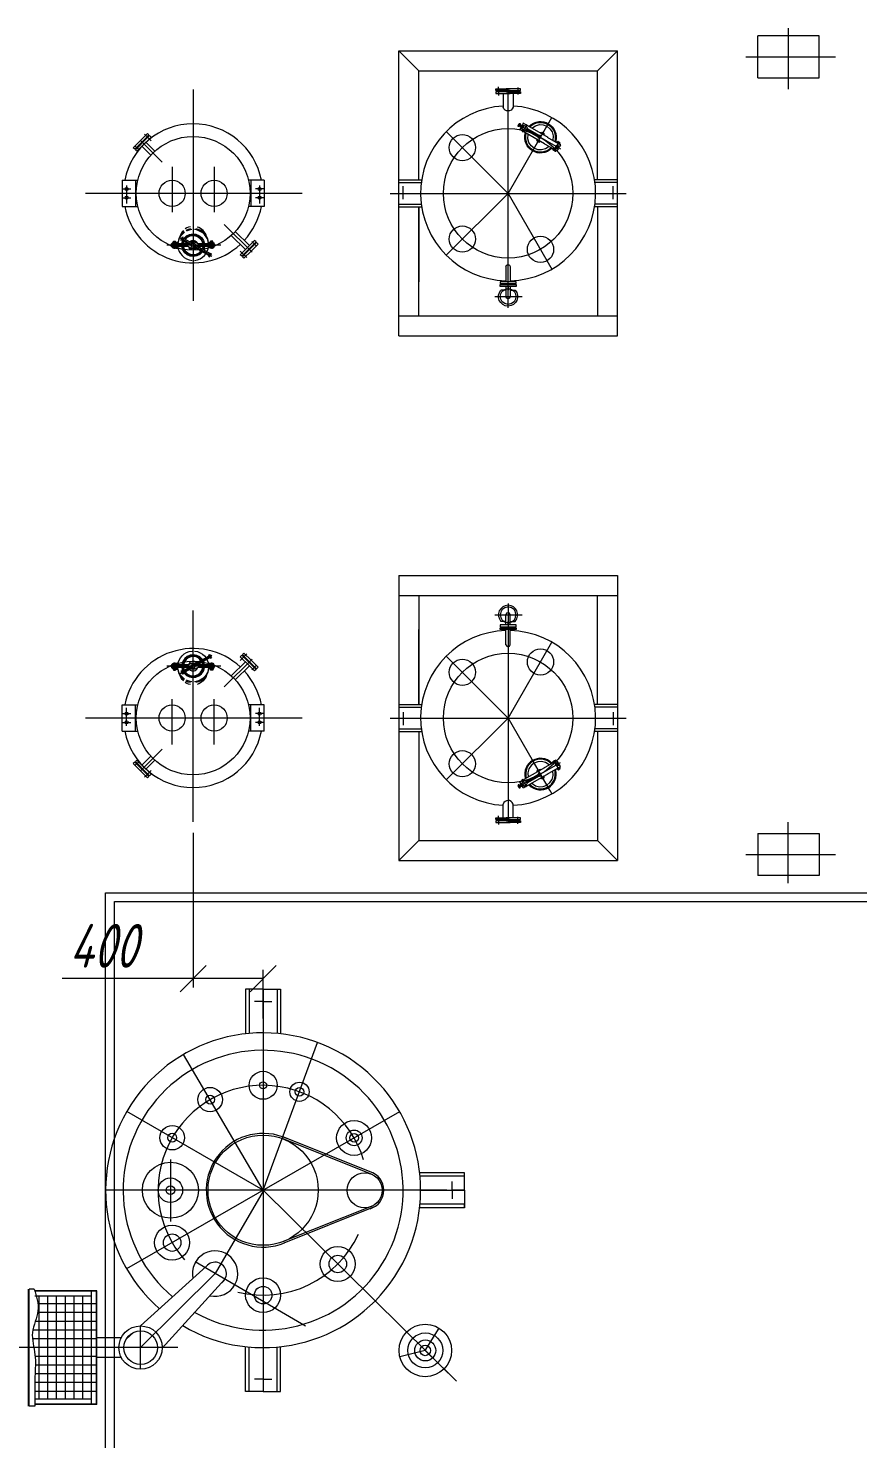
# Model space of a CAD drawing. Header units: millimetres. Extents: x 1337 to 8186, y 1899 to 5236.
# Drawn here: x 7106.7 to 7180.6, y 2590.3 to 2716.1 of the extents above; entities that cross this region are included whole.
import ezdxf

# ---------------------------------------------------------------- set-up
doc = ezdxf.new("R2010")
doc.units = ezdxf.units.MM
doc.layers.add('Линия связи (Вновь)', color=3, linetype='Continuous', lineweight=60)
doc.layers.add('Строительный', color=251, linetype='Continuous', lineweight=13)
doc.styles.add('Simplex', font='simplex.shx', dxfattribs={"width": 0.7, "oblique": 15})

# ---------------------------------------------------------------- blocks, each defined once
blk = doc.blocks.new('A$C049F4C0A')
at = {"layer": 'Строительный', "ltscale": 100}
for p, q in [((358.452, 261.469), (358.452, 263.869)), ((361.952, 263.869), (358.452, 263.869)), ((360.177, 264.31), (360.177, 260.826)), ((361.952, 261.469), (361.952, 263.869)), ((337.927, 246.719), (337.927, 263.019)), ((337.927, 263.019), (350.427, 263.019)), ((337.927, 263.019), (339.077, 261.869)), ((349.277, 261.869), (350.427, 263.019)), ((350.427, 246.719), (350.427, 263.019)), ((357.764, 262.669), (362.89, 262.669)), ((339.077, 255.644), (339.077, 261.869)), ((339.077, 261.869), (349.277, 261.869)), ((349.277, 255.644), (349.277, 261.869)), ((358.452, 261.469), (361.952, 261.469)), ((326.177, 260.805), (326.177, 248.725)), ((343.476, 260.752), (343.476, 260.85)), ((343.476, 260.85), (344.288, 260.85)), ((344.177, 260.752), (343.476, 260.752)), ((344.177, 260.67), (343.476, 260.67)), ((343.476, 260.67), (343.476, 260.572)), ((343.476, 260.572), (344.054, 260.572)), ((343.476, 260.572), (344.288, 260.572)), ((343.627, 260.653), (343.627, 260.961)), ((343.627, 260.768), (343.627, 260.461)), ((343.696, 260.752), (343.725, 260.72)), ((343.696, 260.67), (343.725, 260.702)), ((343.725, 260.72), (344.269, 260.72)), ((343.725, 260.72), (343.725, 260.702)), ((344.627, 260.702), (343.725, 260.702)), ((343.891, 260.572), (343.891, 259.788)), ((344.876, 260.85), (344.064, 260.85)), ((344.876, 260.572), (344.064, 260.572)), ((344.627, 260.72), (344.083, 260.72)), ((344.177, 248.419), (344.177, 260.869)), ((344.177, 260.752), (344.876, 260.752)), ((344.177, 260.67), (344.876, 260.67)), ((344.876, 260.572), (344.298, 260.572)), ((344.461, 260.572), (344.461, 259.788)), ((344.656, 260.752), (344.627, 260.72)), ((344.627, 260.72), (344.627, 260.702)), ((344.656, 260.67), (344.627, 260.702)), ((344.727, 260.923), (344.727, 260.513)), ((344.876, 260.752), (344.876, 260.85)), ((344.876, 260.67), (344.876, 260.572)), ((344.177, 259.581), (344.177, 259.579)), ((344.177, 254.869), (346.677, 259.199)), ((346.567, 259.007), (345.54, 257.231)), ((323.162, 257.884), (323.569, 258.291)), ((323.394, 258.253), (323.772, 257.875)), ((323.448, 258.001), (323.653, 258.206)), ((323.54, 258.022), (323.689, 258.171)), ((323.653, 258.206), (323.569, 258.291)), ((323.689, 258.171), (323.774, 258.086)), ((344.177, 254.869), (340.642, 258.405)), ((344.739, 258.718), (344.743, 258.733)), ((344.743, 258.703), (344.739, 258.718)), ((344.743, 258.733), (344.814, 258.854)), ((344.754, 258.693), (344.743, 258.703)), ((344.754, 258.808), (347.175, 257.411)), ((344.77, 258.689), (344.754, 258.693)), ((344.785, 258.693), (344.77, 258.689)), ((344.796, 258.703), (344.785, 258.693)), ((344.865, 258.825), (344.796, 258.703)), ((344.806, 258.72), (344.98, 258.62)), ((344.98, 258.62), (344.806, 258.72)), ((344.814, 258.854), (344.825, 258.867)), ((344.825, 258.867), (344.839, 258.871)), ((344.839, 258.871), (344.854, 258.867)), ((344.9, 258.62), (344.844, 258.526)), ((346.259, 257.708), (344.844, 258.526)), ((344.854, 258.867), (344.865, 258.854)), ((344.856, 258.808), (345.03, 258.708)), ((344.865, 258.854), (344.869, 258.839)), ((344.869, 258.839), (344.865, 258.825)), ((344.9, 258.62), (344.98, 258.574)), ((345.241, 258.812), (344.982, 258.365)), ((345.044, 258.873), (344.99, 258.777)), ((344.99, 258.777), (345.069, 258.731)), ((346.458, 258.055), (345.044, 258.873)), ((345.565, 258.283), (345.205, 258.49)), ((345.205, 258.49), (345.914, 258.08)), ((345.256, 258.576), (345.965, 258.168)), ((345.904, 258.064), (345.975, 258.185)), ((345.956, 258.034), (346.025, 258.156)), ((346.025, 258.156), (345.956, 258.034)), ((345.975, 258.185), (345.985, 258.195)), ((345.985, 258.195), (346, 258.2)), ((346, 258.2), (346.015, 258.195)), ((346.015, 258.195), (346.025, 258.185)), ((346.029, 258.327), (346.019, 258.31)), ((346.025, 258.185), (346.029, 258.17)), ((346.029, 258.17), (346.025, 258.156)), ((346.029, 258.327), (346.034, 258.335)), ((346.245, 258.202), (346.029, 258.327)), ((346.096, 258.3), (346.034, 258.335)), ((346.034, 258.335), (346.249, 258.21)), ((346.107, 258.352), (346.082, 258.308)), ((346.119, 258.354), (346.107, 258.352)), ((346.107, 258.352), (346.228, 258.281)), ((346.117, 258.31), (346.186, 258.271)), ((346.119, 258.354), (346.224, 258.296)), ((346.119, 258.308), (346.126, 258.312)), ((346.119, 258.302), (346.119, 258.308)), ((346.124, 258.296), (346.119, 258.302)), ((346.17, 258.269), (346.124, 258.296)), ((346.126, 258.312), (346.134, 258.312)), ((346.134, 258.312), (346.18, 258.285)), ((346.178, 258.266), (346.17, 258.269)), ((346.184, 258.273), (346.178, 258.266)), ((346.18, 258.285), (346.184, 258.279)), ((346.184, 258.279), (346.184, 258.273)), ((346.203, 258.237), (346.228, 258.281)), ((346.228, 258.281), (346.224, 258.296)), ((346.249, 258.21), (346.234, 258.185)), ((323.162, 257.884), (322.755, 257.478)), ((322.84, 257.393), (322.755, 257.478)), ((323.448, 258.001), (322.84, 257.393)), ((322.852, 257.593), (323.11, 257.335)), ((323.537, 258.019), (322.876, 257.357)), ((322.876, 257.357), (322.96, 257.272)), ((323.254, 257.566), (322.96, 257.272)), ((323.47, 257.98), (323.028, 257.538)), ((323.028, 257.509), (323.028, 257.538)), ((323.067, 257.577), (323.045, 257.598)), ((323.162, 257.884), (324.399, 256.647)), ((323.254, 257.566), (323.774, 258.086)), ((323.769, 257.051), (323.254, 257.566)), ((323.47, 257.98), (323.448, 258.001)), ((323.47, 257.98), (323.508, 258.018)), ((323.995, 257.278), (323.48, 257.792)), ((323.537, 258.019), (323.508, 258.018)), ((323.537, 258.019), (323.54, 258.022)), ((345.808, 257.946), (345.818, 257.963)), ((346.025, 257.821), (345.808, 257.946)), ((345.816, 257.907), (345.831, 257.934)), ((345.881, 257.869), (345.816, 257.907)), ((345.816, 257.907), (345.988, 257.806)), ((345.818, 257.894), (345.816, 257.907)), ((345.818, 257.894), (345.975, 257.804)), ((345.9, 258.049), (345.904, 258.064)), ((345.904, 258.034), (345.9, 258.049)), ((345.914, 258.022), (345.904, 258.034)), ((345.931, 258.02), (345.914, 258.022)), ((345.946, 258.022), (345.931, 258.02)), ((345.956, 258.034), (345.946, 258.022)), ((345.975, 257.804), (345.988, 257.806)), ((345.988, 257.806), (346.004, 257.834)), ((346.025, 257.821), (346.036, 257.838)), ((346.207, 257.737), (346.966, 257.3)), ((346.408, 258.084), (347.165, 257.647)), ((346.717, 257.422), (346.728, 257.438)), ((346.935, 257.296), (346.717, 257.422)), ((346.74, 257.409), (346.724, 257.382)), ((346.897, 257.281), (346.724, 257.382)), ((346.724, 257.382), (346.728, 257.369)), ((346.728, 257.369), (346.885, 257.279)), ((347.094, 257.823), (346.793, 257.298)), ((346.887, 257.484), (346.968, 257.622)), ((346.958, 257.606), (346.887, 257.484)), ((347.027, 257.405), (346.887, 257.484)), ((347.035, 257.422), (346.897, 257.501)), ((346.897, 257.281), (346.912, 257.309)), ((346.937, 257.802), (346.929, 257.783)), ((346.935, 257.296), (346.945, 257.313)), ((346.943, 257.81), (346.937, 257.802)), ((347.155, 257.677), (346.937, 257.802)), ((347.159, 257.685), (346.943, 257.81)), ((346.952, 257.593), (346.958, 257.606)), ((347.096, 257.526), (346.958, 257.606)), ((346.962, 257.614), (347.058, 257.56)), ((346.966, 257.461), (346.962, 257.453)), ((347.027, 257.405), (346.966, 257.3)), ((347.106, 257.543), (346.968, 257.622)), ((346.987, 257.438), (346.983, 257.43)), ((347.016, 257.825), (346.991, 257.783)), ((347.029, 257.829), (347.016, 257.825)), ((347.016, 257.825), (347.136, 257.756)), ((347.025, 257.785), (347.096, 257.746)), ((347.031, 257.574), (347.027, 257.566)), ((347.029, 257.829), (347.134, 257.771)), ((347.029, 257.783), (347.035, 257.788)), ((347.029, 257.775), (347.029, 257.783)), ((347.033, 257.771), (347.029, 257.775)), ((347.079, 257.744), (347.033, 257.771)), ((347.035, 257.788), (347.044, 257.788)), ((347.096, 257.526), (347.035, 257.422)), ((347.044, 257.788), (347.09, 257.76)), ((347.058, 257.56), (347.063, 257.568)), ((347.088, 257.742), (347.079, 257.744)), ((347.094, 257.746), (347.088, 257.742)), ((347.09, 257.76), (347.094, 257.754)), ((347.094, 257.754), (347.094, 257.746)), ((347.165, 257.647), (347.106, 257.543)), ((347.113, 257.712), (347.136, 257.756)), ((347.136, 257.756), (347.134, 257.771)), ((347.144, 257.66), (347.159, 257.685)), ((347.155, 257.677), (347.144, 257.66)), ((346.885, 257.279), (346.897, 257.281)), ((324.977, 256.385), (324.977, 253.783)), ((327.377, 256.385), (327.377, 253.783)), ((332.417, 254.869), (320.035, 254.869)), ((322.127, 255.619), (323.015, 255.619)), ((322.127, 255.619), (322.127, 254.119)), ((322.127, 255.119), (322.617, 255.119)), ((322.377, 255.319), (322.377, 254.282)), ((322.884, 255.619), (322.884, 254.119)), ((330.227, 255.619), (329.339, 255.619)), ((329.47, 255.619), (329.47, 254.119)), ((330.227, 255.119), (329.737, 255.119)), ((329.977, 255.319), (329.977, 254.282)), ((330.227, 255.619), (330.227, 254.119)), ((337.427, 254.869), (350.927, 254.869)), ((337.927, 254.094), (337.927, 255.644)), ((337.927, 255.644), (339.237, 255.644)), ((337.927, 255.494), (339.237, 255.494)), ((338.177, 254.543), (338.177, 255.284)), ((344.177, 254.869), (340.642, 251.334)), ((344.177, 254.869), (346.677, 250.539)), ((350.427, 255.644), (349.117, 255.644)), ((350.427, 255.494), (349.117, 255.494)), ((350.177, 254.543), (350.177, 255.284)), ((350.427, 254.094), (350.427, 255.644)), ((322.127, 254.619), (322.617, 254.619)), ((322.127, 254.119), (323.015, 254.119)), ((330.227, 254.119), (329.339, 254.119)), ((330.227, 254.619), (329.737, 254.619)), ((337.927, 254.244), (339.237, 254.244)), ((337.927, 254.094), (339.237, 254.094)), ((339.077, 247.869), (339.077, 254.094)), ((339.077, 254.094), (339.077, 249.81)), ((350.427, 254.244), (349.117, 254.244)), ((350.427, 254.094), (349.117, 254.094)), ((349.277, 254.094), (349.277, 247.869)), ((325.45, 252.491), (325.414, 252.391)), ((325.495, 252.582), (325.45, 252.491)), ((325.556, 252.665), (325.495, 252.582)), ((325.627, 252.744), (325.556, 252.665)), ((325.815, 252.888), (325.721, 252.832)), ((325.897, 252.81), (325.766, 252.753)), ((325.897, 252.748), (325.795, 252.708)), ((325.912, 252.929), (325.815, 252.888)), ((326.031, 252.843), (325.897, 252.81)), ((326.004, 252.777), (325.897, 252.748)), ((326.019, 252.958), (325.912, 252.929)), ((326.112, 252.794), (326.004, 252.777)), ((329.546, 251.5), (327.955, 253.091)), ((328.359, 252.461), (329.166, 251.654)), ((328.585, 252.687), (329.392, 251.881)), ((327.769, 251.905), (324.668, 251.905)), ((324.89, 251.907), (325.18, 251.904)), ((325.919, 251.975), (324.933, 251.974)), ((324.936, 251.835), (324.935, 251.977)), ((325.887, 251.836), (324.936, 251.835)), ((324.979, 251.786), (324.947, 251.834)), ((324.95, 251.974), (324.976, 252.02)), ((327.498, 251.904), (324.972, 251.906)), ((324.976, 252.02), (325.012, 252.053)), ((325.024, 251.749), (324.979, 251.786)), ((325.24, 252.034), (324.991, 252.034)), ((325.24, 251.776), (324.991, 251.776)), ((325.012, 252.053), (325.057, 252.078)), ((325.219, 252.052), (325.017, 252.055)), ((325.017, 252.055), (325.019, 252.033)), ((325.025, 251.777), (325.026, 251.744)), ((325.026, 251.744), (325.206, 251.747)), ((325.073, 251.73), (325.034, 251.744)), ((325.058, 252.053), (325.059, 252.135)), ((325.059, 252.135), (325.178, 252.133)), ((325.164, 252.094), (325.068, 252.093)), ((325.117, 251.726), (325.073, 251.73)), ((325.114, 251.702), (325.114, 252.138)), ((325.157, 251.732), (325.117, 251.726)), ((325.197, 251.747), (325.157, 251.732)), ((325.176, 251.736), (325.312, 251.735)), ((325.179, 252.054), (325.178, 252.133)), ((325.18, 252.075), (325.223, 252.05)), ((325.18, 252.075), (325.313, 252.075)), ((325.206, 251.747), (325.207, 251.775)), ((325.249, 251.785), (325.207, 251.75)), ((325.22, 252.035), (325.219, 252.052)), ((325.223, 252.05), (325.257, 252.018)), ((325.281, 251.836), (325.249, 251.785)), ((325.257, 252.018), (325.282, 251.973)), ((325.437, 252.333), (327.25, 251.284)), ((325.47, 252.197), (325.571, 252.37)), ((325.523, 252.168), (325.47, 252.197)), ((325.523, 252.168), (325.624, 252.341)), ((325.528, 251.975), (325.547, 252.078)), ((325.542, 252.201), (326.05, 251.91)), ((325.547, 252.078), (325.585, 252.177)), ((325.624, 252.341), (325.571, 252.37)), ((325.579, 251.976), (325.6, 252.066)), ((325.6, 252.066), (325.628, 252.153)), ((326.11, 252.011), (325.603, 252.305)), ((325.624, 251.976), (325.64, 252.055)), ((325.64, 252.055), (325.667, 252.13)), ((325.887, 251.836), (326.081, 251.725)), ((326.078, 252.084), (326.029, 252.061)), ((326.281, 252.084), (326.078, 252.084)), ((326.081, 251.725), (326.28, 251.724)), ((326.24, 251.8), (326.316, 251.757)), ((326.28, 251.724), (326.324, 251.749)), ((326.471, 251.975), (326.281, 252.084)), ((327.145, 251.416), (326.3, 251.901)), ((326.316, 251.757), (327.084, 251.311)), ((326.445, 251.821), (326.469, 251.835)), ((327.117, 251.836), (326.469, 251.835)), ((327.116, 251.978), (326.471, 251.975)), ((326.71, 251.756), (326.683, 251.681)), ((326.726, 251.836), (326.71, 251.756)), ((326.754, 251.744), (326.723, 251.659)), ((326.772, 251.835), (326.754, 251.744)), ((326.803, 251.733), (326.769, 251.633)), ((326.822, 251.836), (326.803, 251.733)), ((327.146, 251.756), (327.042, 251.755)), ((327.178, 252.057), (327.045, 252.056)), ((327.116, 251.799), (327.092, 251.835)), ((327.095, 251.975), (327.116, 252.011)), ((327.116, 251.978), (327.356, 251.974)), ((327.12, 251.772), (327.117, 252.031)), ((327.117, 252.031), (327.358, 252.031)), ((327.117, 251.836), (327.358, 251.836)), ((327.118, 251.856), (327.359, 251.856)), ((327.119, 251.956), (327.356, 251.957)), ((327.356, 251.77), (327.12, 251.772)), ((327.137, 252.03), (327.138, 252.051)), ((327.138, 252.051), (327.339, 252.053)), ((327.148, 251.743), (327.144, 251.769)), ((327.327, 251.742), (327.148, 251.743)), ((327.296, 252.131), (327.176, 252.132)), ((327.176, 252.132), (327.177, 252.053)), ((327.285, 252.09), (327.191, 252.092)), ((327.237, 252.146), (327.237, 251.701)), ((327.296, 252.051), (327.296, 252.131)), ((327.328, 251.771), (327.327, 251.742)), ((327.339, 252.053), (327.337, 252.032)), ((327.358, 252.031), (327.356, 251.77)), ((327.356, 252.011), (327.385, 251.973)), ((327.383, 251.837), (327.357, 251.799)), ((327.395, 251.881), (327.383, 251.837)), ((327.385, 251.973), (327.396, 251.926)), ((327.396, 251.926), (327.395, 251.881)), ((329.392, 251.881), (328.872, 251.361)), ((329.109, 251.428), (329.77, 252.089)), ((329.176, 251.467), (329.618, 251.909)), ((329.197, 251.446), (329.805, 252.054)), ((329.392, 251.881), (329.685, 252.174)), ((329.484, 251.562), (329.89, 251.969)), ((329.793, 251.854), (329.536, 252.112)), ((329.579, 251.87), (329.6, 251.849)), ((329.618, 251.937), (329.618, 251.909)), ((329.77, 252.089), (329.685, 252.174)), ((329.805, 252.054), (329.89, 251.969)), ((327.063, 251.275), (327.165, 251.448)), ((327.063, 251.275), (327.116, 251.246)), ((327.116, 251.246), (327.218, 251.419)), ((327.165, 251.448), (327.218, 251.419)), ((328.957, 251.276), (328.872, 251.361)), ((329.252, 251.193), (328.873, 251.572)), ((329.105, 251.424), (328.957, 251.276)), ((329.197, 251.446), (328.992, 251.241)), ((328.992, 251.241), (329.077, 251.156)), ((329.484, 251.562), (329.077, 251.156)), ((329.109, 251.428), (329.105, 251.424)), ((329.109, 251.428), (329.137, 251.428)), ((329.176, 251.467), (329.137, 251.428)), ((329.176, 251.467), (329.197, 251.446)), ((344.177, 251.167), (344.177, 251.215)), ((344.177, 248.317), (344.177, 250.866)), ((344.052, 250.678), (344.052, 249.81)), ((344.3, 250.678), (344.3, 249.81)), ((344.627, 249.81), (343.725, 249.81)), ((343.725, 249.81), (343.725, 249.709)), ((343.725, 249.709), (344.627, 249.709)), ((343.725, 249.55), (343.725, 249.651)), ((343.725, 249.651), (344.627, 249.651)), ((344.627, 249.55), (343.725, 249.55)), ((344.052, 249.341), (343.769, 249.341)), ((343.905, 249.709), (343.926, 249.691)), ((343.905, 249.651), (343.926, 249.67)), ((343.926, 249.67), (343.926, 249.691)), ((344.426, 249.691), (343.926, 249.691)), ((344.426, 249.67), (343.926, 249.67)), ((344.3, 249.81), (344.052, 249.81)), ((344.052, 249.534), (344.052, 249.55)), ((344.052, 249.55), (344.052, 249.538)), ((344.3, 249.55), (344.052, 249.55)), ((344.052, 249.55), (344.052, 248.969)), ((344.177, 249.521), (344.177, 249.341)), ((344.3, 249.534), (344.3, 249.55)), ((344.3, 249.55), (344.3, 249.538)), ((344.3, 249.55), (344.3, 248.969)), ((344.3, 249.341), (344.583, 249.341)), ((344.447, 249.709), (344.426, 249.691)), ((344.426, 249.67), (344.426, 249.691)), ((344.447, 249.651), (344.426, 249.67)), ((344.627, 249.709), (344.627, 249.81)), ((344.627, 249.651), (344.627, 249.55)), ((343.412, 248.969), (344.97, 248.969)), ((337.927, 247.869), (350.427, 247.869)), ((337.927, 246.719), (350.427, 246.719)), ((337.927, 233.019), (337.927, 216.719)), ((337.927, 233.019), (350.427, 233.019)), ((350.427, 233.019), (350.427, 216.719)), ((337.927, 231.869), (350.427, 231.869)), ((339.077, 231.869), (339.077, 225.644)), ((349.277, 225.644), (349.277, 231.869)), ((326.177, 218.933), (326.177, 231.013)), ((343.412, 230.769), (344.97, 230.769)), ((344.052, 230.188), (344.052, 230.769)), ((344.177, 231.422), (344.177, 228.872)), ((344.177, 231.319), (344.177, 218.869)), ((344.3, 230.188), (344.3, 230.769)), ((339.077, 225.644), (339.077, 229.928)), ((344.627, 230.188), (343.725, 230.188)), ((343.725, 230.188), (343.725, 230.087)), ((343.725, 230.087), (344.627, 230.087)), ((343.725, 229.928), (343.725, 230.029)), ((343.725, 230.029), (344.627, 230.029)), ((344.627, 229.928), (343.725, 229.928)), ((344.052, 230.397), (343.769, 230.397)), ((343.905, 230.087), (343.926, 230.068)), ((343.905, 230.029), (343.926, 230.048)), ((344.426, 230.068), (343.926, 230.068)), ((343.926, 230.068), (343.926, 230.048)), ((344.426, 230.048), (343.926, 230.048)), ((344.052, 230.204), (344.052, 230.188)), ((344.052, 230.188), (344.052, 230.2)), ((344.3, 230.188), (344.052, 230.188)), ((344.052, 229.06), (344.052, 229.928)), ((344.3, 229.928), (344.052, 229.928)), ((344.177, 230.217), (344.177, 230.397)), ((344.3, 230.397), (344.583, 230.397)), ((344.3, 230.204), (344.3, 230.188)), ((344.3, 230.188), (344.3, 230.2)), ((344.3, 229.06), (344.3, 229.928)), ((344.447, 230.087), (344.426, 230.068)), ((344.426, 230.068), (344.426, 230.048)), ((344.447, 230.029), (344.426, 230.048)), ((344.627, 230.087), (344.627, 230.188)), ((344.627, 230.029), (344.627, 229.928)), ((344.177, 224.869), (346.677, 229.199)), ((325.437, 227.406), (327.25, 228.454)), ((327.145, 228.322), (326.3, 227.837)), ((326.316, 227.981), (327.084, 228.427)), ((327.063, 228.463), (327.116, 228.492)), ((327.063, 228.463), (327.165, 228.29)), ((327.116, 228.492), (327.218, 228.319)), ((327.165, 228.29), (327.218, 228.319)), ((328.957, 228.462), (328.872, 228.377)), ((329.392, 227.858), (328.872, 228.377)), ((329.252, 228.545), (328.873, 228.166)), ((329.105, 228.314), (328.957, 228.462)), ((328.992, 228.497), (329.077, 228.582)), ((329.197, 228.292), (328.992, 228.497)), ((329.484, 228.176), (329.077, 228.582)), ((329.109, 228.31), (329.105, 228.314)), ((329.109, 228.31), (329.137, 228.31)), ((329.109, 228.31), (329.77, 227.649)), ((329.176, 228.271), (329.137, 228.31)), ((329.176, 228.271), (329.197, 228.292)), ((329.176, 228.271), (329.618, 227.829)), ((329.197, 228.292), (329.805, 227.684)), ((344.177, 224.869), (340.642, 228.405)), ((344.177, 228.571), (344.177, 228.523)), ((327.769, 227.833), (324.668, 227.833)), ((324.89, 227.832), (325.18, 227.834)), ((325.919, 227.763), (324.933, 227.765)), ((324.936, 227.903), (324.935, 227.761)), ((325.887, 227.902), (324.936, 227.903)), ((324.979, 227.952), (324.947, 227.904)), ((324.95, 227.764), (324.976, 227.718)), ((327.498, 227.834), (324.972, 227.833)), ((324.976, 227.718), (325.012, 227.685)), ((325.024, 227.99), (324.979, 227.952)), ((325.24, 227.962), (324.991, 227.962)), ((325.24, 227.704), (324.991, 227.704)), ((325.012, 227.685), (325.057, 227.66)), ((325.017, 227.683), (325.019, 227.705)), ((325.219, 227.686), (325.017, 227.683)), ((325.025, 227.961), (325.026, 227.995)), ((325.026, 227.995), (325.206, 227.991)), ((325.073, 228.008), (325.034, 227.994)), ((325.058, 227.685), (325.059, 227.603)), ((325.059, 227.603), (325.178, 227.605)), ((325.164, 227.644), (325.068, 227.645)), ((325.117, 228.012), (325.073, 228.008)), ((325.114, 228.036), (325.114, 227.6)), ((325.157, 228.006), (325.117, 228.012)), ((325.197, 227.992), (325.157, 228.006)), ((325.176, 228.002), (325.312, 228.004)), ((325.179, 227.684), (325.178, 227.605)), ((325.18, 227.664), (325.223, 227.688)), ((325.18, 227.664), (325.313, 227.663)), ((325.206, 227.991), (325.207, 227.963)), ((325.249, 227.953), (325.207, 227.988)), ((325.22, 227.703), (325.219, 227.686)), ((325.223, 227.688), (325.257, 227.72)), ((325.281, 227.902), (325.249, 227.953)), ((325.257, 227.72), (325.282, 227.765)), ((325.523, 227.57), (325.47, 227.541)), ((325.47, 227.541), (325.571, 227.368)), ((325.523, 227.57), (325.624, 227.397)), ((325.528, 227.764), (325.547, 227.66)), ((325.542, 227.537), (326.05, 227.828)), ((325.547, 227.66), (325.585, 227.562)), ((325.579, 227.762), (325.6, 227.672)), ((325.6, 227.672), (325.628, 227.586)), ((326.11, 227.727), (325.603, 227.433)), ((325.624, 227.763), (325.64, 227.683)), ((325.64, 227.683), (325.667, 227.608)), ((325.887, 227.902), (326.081, 228.013)), ((326.078, 227.654), (326.029, 227.677)), ((326.281, 227.654), (326.078, 227.654)), ((326.081, 228.013), (326.28, 228.014)), ((326.24, 227.938), (326.316, 227.981)), ((326.28, 228.014), (326.324, 227.989)), ((326.471, 227.763), (326.281, 227.654)), ((326.445, 227.917), (326.469, 227.903)), ((327.117, 227.902), (326.469, 227.903)), ((327.116, 227.761), (326.471, 227.763)), ((326.71, 227.982), (326.683, 228.057)), ((326.726, 227.903), (326.71, 227.982)), ((326.754, 227.995), (326.723, 228.08)), ((326.772, 227.903), (326.754, 227.995)), ((326.803, 228.005), (326.769, 228.105)), ((326.822, 227.902), (326.803, 228.005)), ((327.146, 227.982), (327.042, 227.983)), ((327.178, 227.681), (327.045, 227.682)), ((327.116, 227.939), (327.092, 227.903)), ((327.095, 227.763), (327.116, 227.727)), ((327.116, 227.761), (327.356, 227.764)), ((327.12, 227.966), (327.117, 227.707)), ((327.117, 227.902), (327.358, 227.902)), ((327.117, 227.707), (327.358, 227.707)), ((327.118, 227.882), (327.359, 227.882)), ((327.119, 227.782), (327.356, 227.781)), ((327.356, 227.968), (327.12, 227.966)), ((327.137, 227.708), (327.138, 227.688)), ((327.138, 227.688), (327.339, 227.685)), ((327.148, 227.996), (327.144, 227.969)), ((327.327, 227.996), (327.148, 227.996)), ((327.176, 227.606), (327.177, 227.685)), ((327.296, 227.607), (327.176, 227.606)), ((327.285, 227.648), (327.191, 227.646)), ((327.237, 227.592), (327.237, 228.037)), ((327.296, 227.687), (327.296, 227.607)), ((327.328, 227.967), (327.327, 227.996)), ((327.339, 227.685), (327.337, 227.706)), ((327.358, 227.707), (327.356, 227.968)), ((327.356, 227.727), (327.385, 227.765)), ((327.383, 227.902), (327.357, 227.939)), ((327.395, 227.857), (327.383, 227.902)), ((327.385, 227.765), (327.396, 227.812)), ((327.396, 227.812), (327.395, 227.857)), ((329.546, 228.238), (327.955, 226.647)), ((328.359, 227.278), (329.166, 228.084)), ((328.585, 227.051), (329.392, 227.858)), ((329.392, 227.858), (329.685, 227.564)), ((329.484, 228.176), (329.89, 227.769)), ((329.793, 227.884), (329.536, 227.627)), ((329.579, 227.868), (329.6, 227.889)), ((329.618, 227.801), (329.618, 227.829)), ((329.77, 227.649), (329.685, 227.564)), ((329.805, 227.684), (329.89, 227.769)), ((325.45, 227.247), (325.414, 227.347)), ((325.495, 227.156), (325.45, 227.247)), ((325.556, 227.073), (325.495, 227.156)), ((325.627, 226.994), (325.556, 227.073)), ((325.624, 227.397), (325.571, 227.368)), ((325.815, 226.85), (325.721, 226.906)), ((325.897, 226.928), (325.766, 226.985)), ((325.897, 226.99), (325.795, 227.03)), ((325.912, 226.809), (325.815, 226.85)), ((326.004, 226.961), (325.897, 226.99)), ((326.031, 226.895), (325.897, 226.928)), ((326.019, 226.78), (325.912, 226.809)), ((326.112, 226.944), (326.004, 226.961)), ((324.977, 223.353), (324.977, 225.955)), ((327.377, 223.353), (327.377, 225.955)), ((322.127, 225.619), (323.015, 225.619)), ((322.127, 224.119), (322.127, 225.619)), ((322.127, 225.119), (322.617, 225.119)), ((322.377, 224.419), (322.377, 225.456)), ((322.884, 224.119), (322.884, 225.619)), ((330.227, 225.619), (329.339, 225.619)), ((329.47, 224.119), (329.47, 225.619)), ((330.227, 225.119), (329.737, 225.119)), ((329.977, 224.419), (329.977, 225.456)), ((330.227, 224.119), (330.227, 225.619)), ((337.927, 225.644), (337.927, 224.094)), ((337.927, 225.644), (339.237, 225.644)), ((337.927, 225.494), (339.237, 225.494)), ((338.177, 225.195), (338.177, 224.454)), ((350.427, 225.644), (349.117, 225.644)), ((350.427, 225.494), (349.117, 225.494)), ((350.177, 225.195), (350.177, 224.454)), ((350.427, 225.644), (350.427, 224.094)), ((332.417, 224.869), (320.035, 224.869)), ((322.127, 224.619), (322.617, 224.619)), ((330.227, 224.619), (329.737, 224.619)), ((337.427, 224.869), (350.927, 224.869)), ((337.927, 224.244), (339.237, 224.244)), ((344.177, 224.869), (340.642, 221.334)), ((344.177, 224.869), (346.677, 220.539)), ((350.427, 224.244), (349.117, 224.244)), ((322.127, 224.119), (323.015, 224.119)), ((330.227, 224.119), (329.339, 224.119)), ((337.927, 224.094), (339.237, 224.094)), ((339.077, 224.094), (339.077, 217.869)), ((350.427, 224.094), (349.117, 224.094)), ((349.277, 224.094), (349.277, 217.869)), ((323.162, 221.854), (324.399, 223.091)), ((323.769, 222.687), (323.254, 222.172)), ((322.84, 222.345), (322.755, 222.261)), ((323.162, 221.854), (322.755, 222.261)), ((323.448, 221.737), (322.84, 222.345)), ((322.852, 222.146), (323.11, 222.403)), ((322.876, 222.381), (322.96, 222.466)), ((323.537, 221.72), (322.876, 222.381)), ((323.254, 222.172), (322.96, 222.466)), ((323.028, 222.229), (323.028, 222.2)), ((323.47, 221.759), (323.028, 222.2)), ((323.067, 222.162), (323.045, 222.14)), ((323.162, 221.854), (323.569, 221.447)), ((323.254, 222.172), (323.774, 221.652)), ((323.394, 221.485), (323.772, 221.863)), ((323.995, 222.461), (323.48, 221.946)), ((344.754, 220.93), (347.175, 222.327)), ((346.259, 222.03), (344.844, 221.212)), ((346.567, 220.731), (345.54, 222.507)), ((346.025, 221.917), (345.808, 221.792)), ((345.816, 221.831), (345.988, 221.932)), ((345.881, 221.869), (345.816, 221.831)), ((345.818, 221.844), (345.816, 221.831)), ((345.816, 221.831), (345.831, 221.804)), ((345.818, 221.844), (345.975, 221.934)), ((345.975, 221.934), (345.988, 221.932)), ((345.988, 221.932), (346.004, 221.905)), ((346.025, 221.917), (346.036, 221.9)), ((346.207, 222.001), (346.966, 222.438)), ((346.408, 221.654), (347.165, 222.091)), ((346.935, 222.442), (346.717, 222.317)), ((346.717, 222.317), (346.728, 222.3)), ((346.897, 222.457), (346.724, 222.356)), ((346.724, 222.356), (346.728, 222.369)), ((346.74, 222.329), (346.724, 222.356)), ((346.728, 222.369), (346.885, 222.459)), ((347.094, 221.915), (346.793, 222.44)), ((346.885, 222.459), (346.897, 222.457)), ((347.027, 222.333), (346.887, 222.254)), ((346.958, 222.133), (346.887, 222.254)), ((346.887, 222.254), (346.968, 222.116)), ((346.897, 222.457), (346.912, 222.43)), ((347.035, 222.317), (346.897, 222.237)), ((346.937, 221.936), (346.929, 221.955)), ((346.935, 222.442), (346.945, 222.425)), ((347.155, 222.061), (346.937, 221.936)), ((346.943, 221.928), (346.937, 221.936)), ((347.159, 222.053), (346.943, 221.928)), ((346.952, 222.145), (346.958, 222.133)), ((347.096, 222.212), (346.958, 222.133)), ((346.966, 222.277), (346.962, 222.285)), ((346.962, 222.124), (347.058, 222.179)), ((347.027, 222.333), (346.966, 222.438)), ((347.106, 222.195), (346.968, 222.116)), ((346.987, 222.3), (346.983, 222.308)), ((347.016, 221.913), (346.991, 221.955)), ((347.016, 221.913), (347.136, 221.982)), ((347.029, 221.909), (347.016, 221.913)), ((347.025, 221.953), (347.096, 221.992)), ((347.031, 222.164), (347.027, 222.172)), ((347.033, 221.967), (347.029, 221.963)), ((347.029, 221.909), (347.134, 221.967)), ((347.029, 221.963), (347.029, 221.955)), ((347.029, 221.955), (347.035, 221.951)), ((347.079, 221.995), (347.033, 221.967)), ((347.096, 222.212), (347.035, 222.317)), ((347.035, 221.951), (347.044, 221.951)), ((347.044, 221.951), (347.09, 221.978)), ((347.058, 222.179), (347.063, 222.17)), ((347.088, 221.997), (347.079, 221.995)), ((347.094, 221.992), (347.088, 221.997)), ((347.09, 221.978), (347.094, 221.984)), ((347.094, 221.984), (347.094, 221.992)), ((347.165, 222.091), (347.106, 222.195)), ((347.113, 222.026), (347.136, 221.982)), ((347.136, 221.982), (347.134, 221.967)), ((347.155, 222.061), (347.144, 222.078)), ((347.144, 222.078), (347.159, 222.053)), ((323.47, 221.759), (323.448, 221.737)), ((323.448, 221.737), (323.653, 221.532)), ((323.47, 221.759), (323.508, 221.72)), ((323.537, 221.72), (323.508, 221.72)), ((323.537, 221.72), (323.54, 221.716)), ((323.54, 221.716), (323.689, 221.568)), ((323.653, 221.532), (323.569, 221.447)), ((323.689, 221.568), (323.774, 221.652)), ((344.743, 221.035), (344.739, 221.02)), ((344.739, 221.02), (344.743, 221.005)), ((344.754, 221.045), (344.743, 221.035)), ((344.743, 221.005), (344.814, 220.884)), ((344.77, 221.049), (344.754, 221.045)), ((344.785, 221.045), (344.77, 221.049)), ((344.796, 221.035), (344.785, 221.045)), ((344.865, 220.913), (344.796, 221.035)), ((344.806, 221.018), (344.98, 221.118)), ((344.98, 221.118), (344.806, 221.018)), ((344.9, 221.118), (344.844, 221.212)), ((344.856, 220.93), (345.03, 221.03)), ((344.9, 221.118), (344.98, 221.164)), ((345.241, 220.926), (344.982, 221.373)), ((344.99, 220.961), (345.069, 221.007)), ((346.458, 221.683), (345.044, 220.865)), ((345.205, 221.248), (345.914, 221.658)), ((345.565, 221.455), (345.205, 221.248)), ((345.256, 221.162), (345.965, 221.57)), ((345.808, 221.792), (345.818, 221.775)), ((345.904, 221.704), (345.9, 221.689)), ((345.9, 221.689), (345.904, 221.675)), ((345.914, 221.716), (345.904, 221.704)), ((345.904, 221.675), (345.975, 221.553)), ((345.931, 221.719), (345.914, 221.716)), ((345.946, 221.716), (345.931, 221.719)), ((345.956, 221.704), (345.946, 221.716)), ((345.956, 221.704), (346.025, 221.583)), ((346.025, 221.583), (345.956, 221.704)), ((345.975, 221.553), (345.985, 221.543)), ((345.985, 221.543), (346, 221.539)), ((346, 221.539), (346.015, 221.543)), ((346.015, 221.543), (346.025, 221.553)), ((346.029, 221.411), (346.019, 221.428)), ((346.029, 221.568), (346.025, 221.583)), ((346.025, 221.553), (346.029, 221.568)), ((346.245, 221.537), (346.029, 221.411)), ((346.029, 221.411), (346.034, 221.403)), ((346.034, 221.403), (346.249, 221.528)), ((346.096, 221.438), (346.034, 221.403)), ((346.107, 221.386), (346.082, 221.43)), ((346.107, 221.386), (346.228, 221.457)), ((346.119, 221.384), (346.107, 221.386)), ((346.117, 221.428), (346.186, 221.468)), ((346.124, 221.442), (346.119, 221.436)), ((346.119, 221.384), (346.224, 221.442)), ((346.119, 221.436), (346.119, 221.43)), ((346.119, 221.43), (346.126, 221.426)), ((346.17, 221.47), (346.124, 221.442)), ((346.126, 221.426), (346.134, 221.426)), ((346.134, 221.426), (346.18, 221.453)), ((346.178, 221.472), (346.17, 221.47)), ((346.184, 221.465), (346.178, 221.472)), ((346.18, 221.453), (346.184, 221.459)), ((346.184, 221.459), (346.184, 221.465)), ((346.203, 221.501), (346.228, 221.457)), ((346.228, 221.457), (346.224, 221.442)), ((346.249, 221.528), (346.234, 221.553)), ((344.814, 220.884), (344.825, 220.872)), ((344.825, 220.872), (344.839, 220.867)), ((344.839, 220.867), (344.854, 220.872)), ((344.854, 220.872), (344.865, 220.884)), ((344.869, 220.899), (344.865, 220.913)), ((344.865, 220.884), (344.869, 220.899)), ((345.044, 220.865), (344.99, 220.961)), ((343.891, 219.166), (343.891, 219.95)), ((344.177, 220.157), (344.177, 220.16)), ((344.461, 219.166), (344.461, 219.95)), ((343.476, 219.068), (343.476, 219.166)), ((343.476, 219.166), (344.054, 219.166)), ((343.476, 219.166), (344.288, 219.166)), ((344.177, 219.068), (343.476, 219.068)), ((344.177, 218.986), (343.476, 218.986)), ((343.476, 218.986), (343.476, 218.888)), ((343.476, 218.888), (344.288, 218.888)), ((343.627, 218.97), (343.627, 219.277)), ((343.627, 219.085), (343.627, 218.777)), ((343.696, 219.068), (343.725, 219.037)), ((343.696, 218.986), (343.725, 219.018)), ((343.725, 219.018), (343.725, 219.037)), ((344.627, 219.037), (343.725, 219.037)), ((343.725, 219.018), (344.269, 219.018)), ((344.876, 219.166), (344.064, 219.166)), ((344.876, 218.888), (344.064, 218.888)), ((344.627, 219.018), (344.083, 219.018)), ((344.177, 219.068), (344.876, 219.068)), ((344.177, 218.986), (344.876, 218.986)), ((344.876, 219.166), (344.298, 219.166)), ((344.656, 219.068), (344.627, 219.037)), ((344.627, 219.018), (344.627, 219.037)), ((344.656, 218.986), (344.627, 219.018)), ((344.727, 218.815), (344.727, 219.225)), ((344.876, 219.068), (344.876, 219.166)), ((344.876, 218.986), (344.876, 218.888)), ((360.177, 215.428), (360.177, 218.912)), ((326.177, 218.308), (326.177, 209.469)), ((337.927, 216.719), (339.077, 217.869)), ((339.077, 217.869), (349.277, 217.869)), ((349.277, 217.869), (350.427, 216.719)), ((358.452, 218.269), (361.952, 218.269)), ((358.452, 218.269), (358.452, 215.869)), ((361.952, 218.269), (361.952, 215.869)), ((357.764, 217.069), (362.89, 217.069)), ((337.927, 216.719), (350.427, 216.719)), ((361.952, 215.869), (358.452, 215.869)), ((321.177, 214.869), (420.277, 214.869)), ((321.177, 149.869), (321.177, 214.869)), ((321.677, 214.369), (420.277, 214.369)), ((321.677, 149.869), (321.677, 214.369)), ((326.927, 210.719), (325.427, 209.219)), ((329.427, 209.219), (330.927, 210.719)), ((326.177, 209.969), (318.691, 209.969)), ((330.177, 209.969), (326.177, 209.969)), ((330.177, 207.681), (330.177, 210.469)), ((330.177, 209.369), (329.177, 209.369)), ((329.177, 209.369), (329.177, 206.809)), ((329.377, 209.369), (329.377, 206.829)), ((330.177, 209.369), (330.177, 186.369)), ((330.177, 209.369), (331.177, 209.369)), ((330.977, 209.369), (330.977, 206.829)), ((331.177, 209.369), (331.177, 206.809)), ((330.177, 208.669), (329.677, 208.669)), ((330.177, 208.669), (330.677, 208.669)), ((330.177, 197.869), (333.292, 206.313)), ((330.177, 197.869), (325.633, 205.638)), ((337.976, 202.36), (322.378, 193.378)), ((330.177, 197.869), (322.387, 202.377)), ((336.484, 198.845), (331.367, 200.894)), ((336.447, 198.753), (331.329, 200.801)), ((324.877, 199.634), (324.877, 196.086)), ((341.677, 198.869), (339.117, 198.869)), ((341.677, 198.669), (339.137, 198.669)), ((341.677, 197.869), (341.677, 198.869)), ((340.677, 197.869), (321.177, 197.869)), ((324.896, 197.85), (324.877, 197.869)), ((330.177, 197.819), (327.43, 193.104)), ((330.177, 197.869), (330.155, 197.882)), ((330.177, 197.869), (341.22, 186.951)), ((339.177, 197.869), (341.677, 197.869)), ((339.177, 197.869), (341.677, 197.869)), ((340.977, 197.869), (340.977, 198.369)), ((341.677, 197.869), (340.977, 197.869)), ((340.977, 197.869), (340.977, 197.369)), ((341.677, 197.869), (341.677, 196.869)), ((336.447, 196.986), (331.329, 194.937)), ((336.484, 196.893), (331.367, 194.845)), ((341.677, 196.869), (339.117, 196.869)), ((341.677, 197.069), (339.137, 197.069)), ((341.677, 196.869), (341.677, 197.069)), ((332.603, 190.091), (326.289, 193.769)), ((326.932, 193.522), (323.176, 190.109)), ((323.177, 188.869), (327.43, 193.104)), ((324.417, 188.84), (327.992, 192.777)), ((316.777, 185.519), (316.777, 192.219)), ((317.095, 192.219), (316.817, 192.219)), ((316.817, 185.519), (316.817, 192.219)), ((320.677, 192.119), (317.126, 192.119)), ((320.677, 192.099), (317.126, 192.099)), ((320.377, 185.619), (320.377, 192.119)), ((320.657, 185.619), (320.657, 192.119)), ((320.677, 185.619), (320.677, 192.119)), ((320.377, 191.819), (317.126, 191.819)), ((320.677, 191.369), (317.307, 191.369)), ((317.377, 185.919), (317.377, 191.819)), ((317.877, 185.919), (317.877, 191.819)), ((318.377, 185.919), (318.377, 191.819)), ((318.877, 185.919), (318.877, 191.819)), ((319.377, 185.919), (319.377, 191.819)), ((319.877, 185.919), (319.877, 191.819)), ((320.677, 190.369), (317.157, 190.369)), ((320.677, 190.869), (317.296, 190.869)), ((320.677, 189.869), (316.999, 189.869)), ((322.767, 189.737), (322.352, 189.36)), ((323.177, 187.629), (323.177, 190.109)), ((339.443, 188.708), (340.233, 189.983)), ((325.304, 188.869), (303.297, 188.869)), ((320.677, 189.369), (316.999, 189.369)), ((322.071, 189.429), (320.677, 189.429)), ((329.177, 186.369), (329.177, 188.929)), ((329.377, 186.369), (329.377, 188.909)), ((330.977, 186.369), (330.977, 188.909)), ((331.177, 186.369), (331.177, 188.929)), ((320.677, 188.369), (317.15, 188.369)), ((322.071, 188.309), (320.677, 188.309)), ((339.443, 188.708), (337.99, 188.335)), ((339.443, 188.708), (341.22, 186.951)), ((320.677, 187.869), (317.15, 187.869)), ((320.677, 187.369), (317.15, 187.369)), ((320.677, 186.869), (317.15, 186.869)), ((320.677, 186.369), (317.15, 186.369)), ((330.177, 186.369), (329.177, 186.369)), ((330.177, 187.069), (329.677, 187.069)), ((330.177, 187.069), (330.677, 187.069)), ((330.177, 186.369), (331.177, 186.369)), ((317.14, 185.519), (316.817, 185.519)), ((320.377, 185.919), (317.141, 185.919)), ((320.677, 185.639), (317.141, 185.639)), ((320.677, 185.619), (317.141, 185.619))]:
    blk.add_line(p, q, dxfattribs=at)
for centre, radius in [((326.177, 254.869), 3.25), ((344.177, 254.869), 3.7), ((341.561, 257.485), 0.75), ((322.377, 255.119), 0.09), ((324.977, 254.869), 0.75), ((327.377, 254.869), 0.75), ((329.977, 255.119), 0.09), ((322.377, 254.619), 0.09), ((329.977, 254.619), 0.09), ((341.561, 252.253), 0.75), ((346.027, 251.665), 0.75), ((344.177, 224.869), 3.7), ((346.027, 228.073), 0.75), ((326.177, 224.869), 3.25), ((341.561, 227.485), 0.75), ((322.377, 225.119), 0.09), ((324.977, 224.869), 0.75), ((327.377, 224.869), 0.75), ((329.977, 225.119), 0.09), ((322.377, 224.619), 0.09), ((329.977, 224.619), 0.09), ((341.561, 222.253), 0.75), ((330.177, 203.869), 0.8), ((330.177, 203.869), 0.2), ((327.148, 203.048), 0.7), ((327.148, 203.048), 0.25), ((332.254, 203.498), 0.55), ((332.254, 203.498), 0.25), ((335.377, 200.863), 1), ((324.984, 200.874), 0.7), ((324.984, 200.874), 0.25), ((330.177, 197.869), 3.15), ((335.377, 200.863), 0.45), ((335.377, 200.863), 0.25), ((324.877, 197.869), 1.6), ((324.877, 197.869), 0.7), ((335.977, 197.869), 1), ((324.877, 197.869), 0.25), ((324.977, 194.875), 1), ((324.977, 194.875), 0.5), ((334.444, 193.651), 1), ((334.444, 193.651), 0.5), ((330.177, 191.869), 1), ((330.177, 191.869), 0.5), ((323.177, 188.869), 1.24), ((323.177, 188.869), 0.96), ((339.443, 188.708), 1.5), ((339.443, 188.708), 1), ((339.443, 188.708), 0.6), ((339.443, 188.708), 0.3)]:
    blk.add_circle(centre, radius, dxfattribs=at)
for centre, radius, start, end in [((344.177, 254.869), 5, 93.28522, 268.56174), ((344.177, 254.869), 5, 271.41407, 86.73939), ((326.177, 254.869), 3.974, 10.87858, 169.12142), ((326.177, 254.869), 3.974, 190.87858, 312.69253), ((326.177, 254.869), 3.974, 317.30747, 349.12142), ((344.177, 224.869), 5, 91.43826, 266.71478), ((344.177, 224.869), 5, 273.26061, 88.58593), ((326.177, 224.869), 3.974, 47.30747, 169.12142), ((326.177, 224.869), 3.974, 10.87858, 42.69253), ((326.177, 224.869), 3.974, 190.87858, 349.12142), ((330.177, 197.869), 9, 239.33, 228.86551), ((330.177, 197.869), 8, 240.80124, 229.69584), ((330.177, 197.869), 6, 16.79695, 221.45854), ((330.177, 197.869), 3.25, 65.19404, 292.15831), ((335.977, 197.869), 1.1, 286.19742, 73.80258), ((330.177, 197.869), 6, 256.00828, 335.30857), ((327.43, 193.104), 1.3, 257.02931, 192.55835), ((327.43, 193.104), 0.65, 305.7277, 139.98889)]:
    blk.add_arc(centre, radius, start, end, dxfattribs=at)
for points in [[(344.461, 259.788), (344.364, 259.512), (343.988, 259.513), (343.891, 259.788)], [(345.366, 258.685), (346.035, 259.375), (347.148, 258.734), (346.887, 257.808)], [(345.398, 258.668), (346.043, 259.318), (347.097, 258.707), (346.855, 257.825)], [(345.41, 258.66), (346.043, 259.294), (347.074, 258.699), (346.843, 257.834)], [(345.523, 258.595), (346.058, 259.094), (346.894, 258.61), (346.73, 257.898)], [(346.686, 257.461), (346.014, 256.772), (344.904, 257.418), (345.168, 258.34)], [(345.118, 258.459), (344.932, 258.47), (344.932, 258.728), (345.118, 258.739)], [(346.655, 257.48), (346.015, 256.828), (344.956, 257.439), (345.197, 258.321)], [(346.642, 257.486), (346.008, 256.854), (344.977, 257.45), (345.212, 258.315)], [(345.118, 258.739), (345.303, 258.728), (345.303, 258.47), (345.118, 258.459)], [(346.529, 257.551), (345.991, 257.055), (345.161, 257.536), (345.323, 258.25)], [(346.893, 257.493), (346.893, 257.493), (346.987, 257.438), (346.987, 257.438)], [(346.987, 257.438), (346.987, 257.438), (346.893, 257.493), (346.893, 257.493)], [(325.69, 252.647), (325.44, 252.471), (325.317, 252.223), (325.301, 251.974)], [(325.666, 252.679), (325.453, 252.523), (325.314, 252.269), (325.307, 252.005)], [(325.646, 252.281), (325.996, 252.764), (326.743, 252.577), (326.825, 251.976)], [(325.689, 252.257), (326.02, 252.696), (326.696, 252.521), (326.775, 251.975)], [(325.728, 252.234), (326.028, 252.639), (326.66, 252.472), (326.729, 251.975)], [(327.056, 251.977), (327.03, 252.365), (326.762, 252.737), (326.25, 252.792)], [(327.056, 252.017), (327.039, 252.432), (326.736, 252.774), (326.329, 252.845)], [(326.95, 252.404), (326.872, 252.665), (326.667, 252.866), (326.407, 252.944)], [(325.304, 251.836), (325.341, 251.445), (325.637, 251.085), (326.113, 251.037)], [(326.708, 251.528), (326.352, 251.048), (325.601, 251.234), (325.53, 251.837)], [(326.665, 251.553), (326.329, 251.115), (325.657, 251.287), (325.579, 251.834)], [(326.626, 251.575), (326.31, 251.177), (325.704, 251.335), (325.625, 251.834)], [(326.377, 251.72), (326.234, 251.559), (325.983, 251.624), (325.913, 251.82)], [(325.973, 252.091), (326.114, 252.243), (326.368, 252.195), (326.435, 251.996)], [(326.124, 251.792), (325.977, 251.859), (326.074, 252.089), (326.229, 252.017)], [(326.229, 252.017), (326.381, 251.944), (326.269, 251.725), (326.124, 251.792)], [(326.249, 251.038), (326.753, 251.093), (327.021, 251.455), (327.054, 251.836)], [(344.052, 250.678), (344.068, 250.832), (344.284, 250.832), (344.3, 250.678)], [(344.177, 248.419), (343.695, 248.428), (343.452, 248.978), (343.769, 249.341)], [(344.177, 248.519), (343.576, 248.552), (343.578, 249.389), (344.177, 249.421)], [(344.177, 249.421), (344.773, 249.388), (344.775, 248.553), (344.177, 248.519)], [(344.583, 249.341), (344.9, 248.981), (344.659, 248.429), (344.177, 248.419)], [(344.3, 248.969), (344.293, 248.805), (344.059, 248.805), (344.052, 248.969)], [(344.177, 231.319), (343.695, 231.31), (343.452, 230.76), (343.769, 230.397)], [(344.177, 231.219), (343.576, 231.186), (343.578, 230.349), (344.177, 230.317)], [(344.3, 230.769), (344.293, 230.933), (344.059, 230.933), (344.052, 230.769)], [(344.583, 230.397), (344.9, 230.757), (344.659, 231.309), (344.177, 231.319)], [(344.177, 230.317), (344.773, 230.35), (344.775, 231.185), (344.177, 231.219)], [(344.052, 229.06), (344.068, 228.906), (344.284, 228.906), (344.3, 229.06)], [(325.304, 227.902), (325.341, 228.293), (325.637, 228.653), (326.113, 228.701)], [(326.708, 228.21), (326.352, 228.69), (325.601, 228.504), (325.53, 227.902)], [(326.665, 228.186), (326.329, 228.623), (325.657, 228.452), (325.579, 227.904)], [(326.626, 228.163), (326.31, 228.561), (325.704, 228.404), (325.625, 227.904)], [(326.249, 228.7), (326.753, 228.645), (327.021, 228.283), (327.054, 227.902)], [(325.69, 227.091), (325.44, 227.267), (325.317, 227.515), (325.301, 227.764)], [(325.666, 227.059), (325.453, 227.215), (325.314, 227.47), (325.307, 227.734)], [(325.646, 227.457), (325.996, 226.974), (326.743, 227.161), (326.825, 227.762)], [(325.689, 227.481), (326.02, 227.042), (326.696, 227.217), (326.775, 227.763)], [(325.728, 227.504), (326.028, 227.1), (326.66, 227.266), (326.729, 227.763)], [(326.377, 228.018), (326.234, 228.179), (325.983, 228.114), (325.913, 227.918)], [(325.973, 227.647), (326.114, 227.495), (326.368, 227.543), (326.435, 227.742)], [(326.124, 227.946), (325.977, 227.879), (326.074, 227.649), (326.229, 227.721)], [(326.229, 227.721), (326.381, 227.794), (326.269, 228.013), (326.124, 227.946)], [(327.056, 227.761), (327.03, 227.373), (326.762, 227.001), (326.25, 226.946)], [(327.056, 227.721), (327.039, 227.306), (326.736, 226.964), (326.329, 226.893)], [(326.95, 227.334), (326.872, 227.073), (326.667, 226.872), (326.407, 226.794)], [(346.686, 222.277), (346.014, 222.966), (344.904, 222.32), (345.168, 221.399)], [(346.655, 222.258), (346.015, 222.91), (344.956, 222.299), (345.197, 221.417)], [(346.642, 222.252), (346.008, 222.884), (344.977, 222.288), (345.212, 221.424)], [(346.529, 222.187), (345.991, 222.683), (345.161, 222.202), (345.323, 221.488)], [(345.366, 221.053), (346.035, 220.363), (347.148, 221.005), (346.887, 221.93)], [(345.398, 221.07), (346.043, 220.42), (347.097, 221.031), (346.855, 221.913)], [(345.41, 221.079), (346.043, 220.445), (347.074, 221.039), (346.843, 221.905)], [(345.523, 221.143), (346.058, 220.644), (346.894, 221.128), (346.73, 221.84)], [(346.893, 222.245), (346.893, 222.245), (346.987, 222.3), (346.987, 222.3)], [(346.987, 222.3), (346.987, 222.3), (346.893, 222.245), (346.893, 222.245)], [(345.118, 221.279), (344.932, 221.268), (344.932, 221.01), (345.118, 220.999)], [(345.118, 220.999), (345.303, 221.01), (345.303, 221.268), (345.118, 221.279)], [(344.461, 219.95), (344.364, 220.226), (343.988, 220.225), (343.891, 219.95)]]:
    blk.add_open_spline(points, degree=3, dxfattribs=at)
blk.add_spline([(317.095, 192.219), (317.312, 190.98), (316.997, 189.737), (317.14, 188.466), (317.14, 187.223), (317.14, 186.295), (317.14, 185.519)], degree=3, dxfattribs=at)
at = {"layer": 'Строительный', "ltscale": 100, "style": 'Simplex', "oblique": 15, "width": 0.7}
blk.add_text('400', height=2.5, dxfattribs=at).set_placement((319.093, 210.594))

msp = doc.modelspace()

# ---------------------------------------------------------------- block references
at = {"layer": 'Линия связи (Вновь)', "xscale": 1.56, "yscale": 1.56, "zscale": 1.56}
msp.add_blockref('A$C049F4C0A', (6612.52, 2303.78), dxfattribs=at)

doc.saveas('drawing.dxf')
